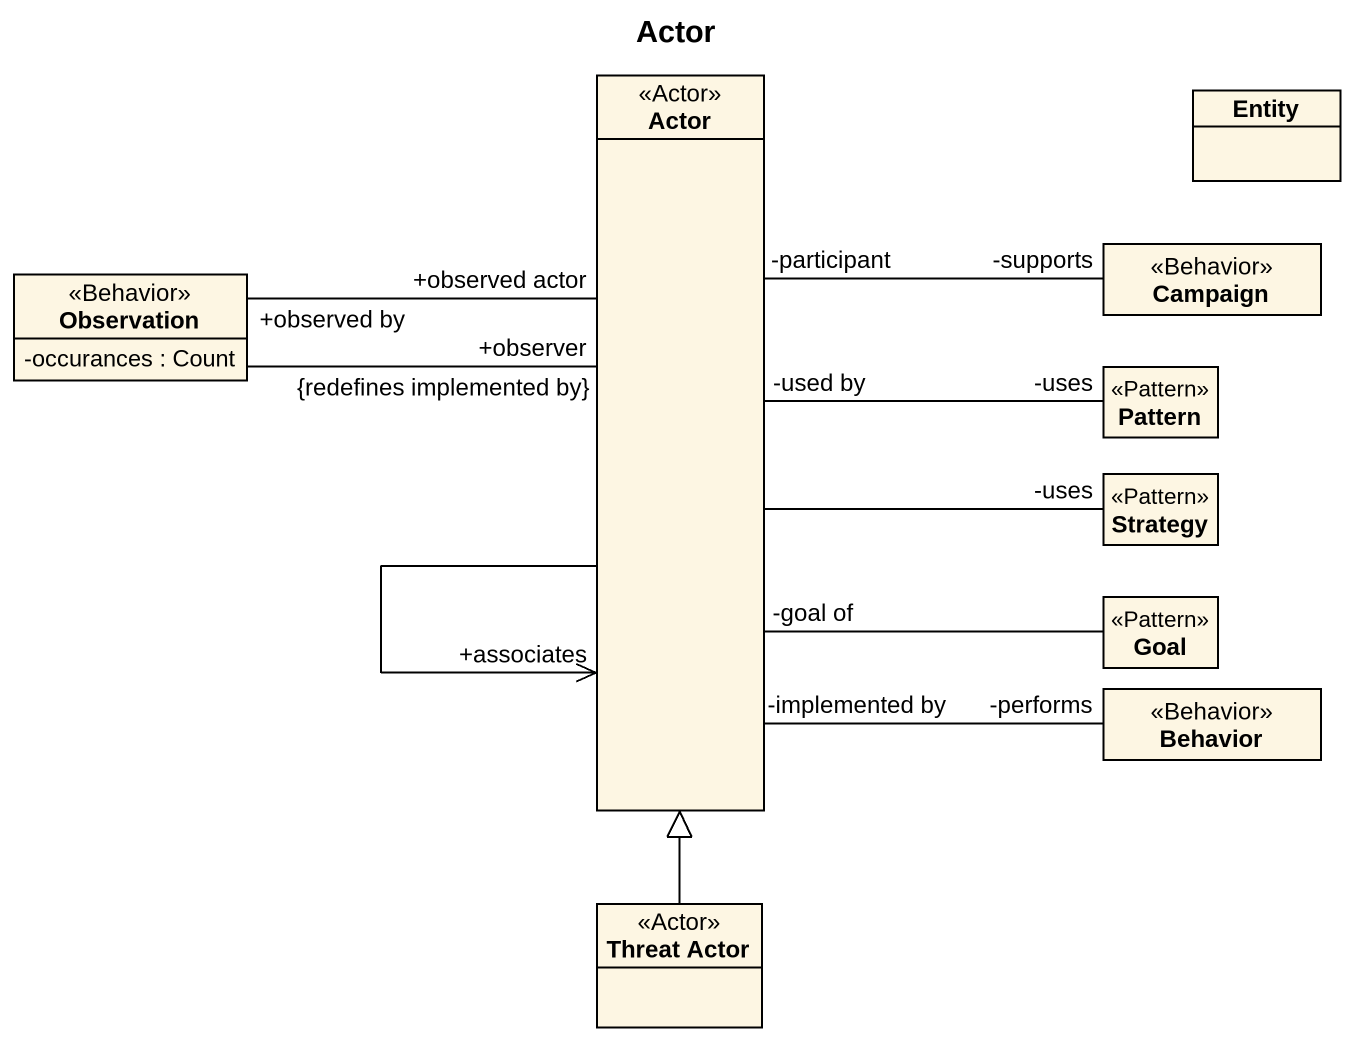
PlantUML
@startuml
title Actor
hide circle
hide empty members
skinparam classAttributeIconSize 0
class "Actor" as Actor_ <<Actor>>
class "Entity" as Entity_
class Observation <<Behavior>> {
  -occurances : Count
}
class Campaign <<Behavior>>
class Pattern <<Pattern>>
class Strategy <<Pattern>>
class Goal <<Pattern>>
class Behavior <<Behavior>>
class "Threat Actor" as Threat_Actor <<Actor>>
Actor_ "+associates" <-- Actor_
Actor_ "-participant" -right- "-supports" Campaign
Actor_ -right- "-uses" Strategy
Actor_ "-goal of" -right- Goal
Actor_ "-implemented by" -right- "-performs" Behavior
Observation -right- "+observer\n{redefines implemented by}" Actor_
Observation "+observed by" -right- "+observed actor" Actor_
Pattern "-uses" -left- "-used by" Actor_
Threat_Actor -up-|> Actor_
@enduml
